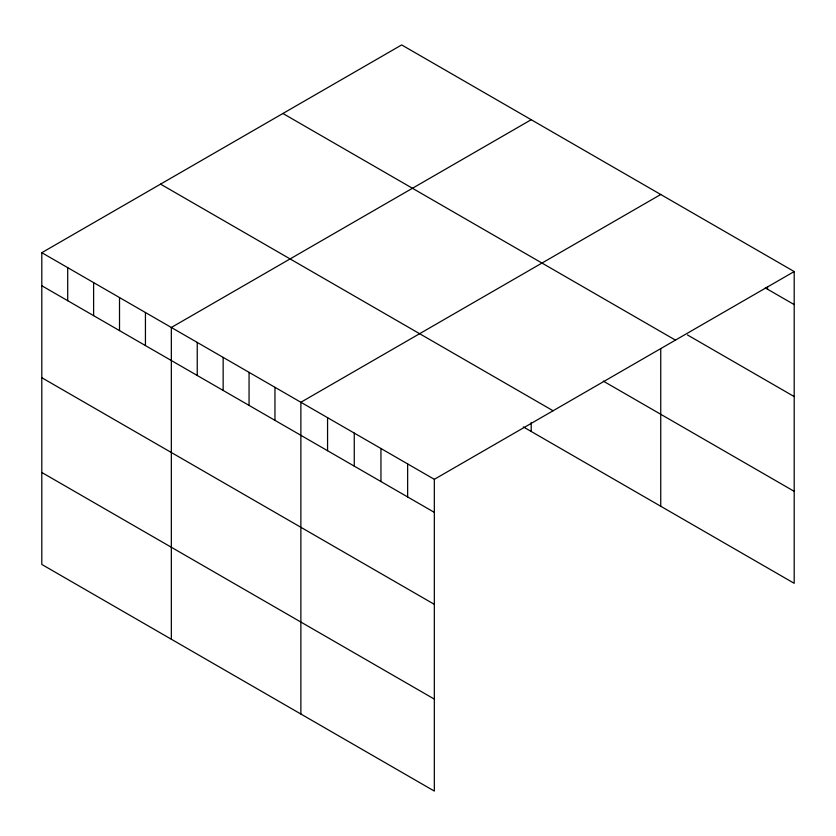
<?xml version="1.0" encoding="UTF-8"?>
<svg xmlns="http://www.w3.org/2000/svg" width="836" height="836" viewBox="0 0 836 836"><rect width="100%" height="100%" fill="white"/><g stroke="black" fill="none" stroke-linecap="round" stroke-linejoin="round"><path stroke-width="1.25" d="M41.8 252.691L434.333 479.321L434.333 791.075L41.8 564.446L41.8 252.691L401.667 44.925L794.2 271.554L794.2 583.309L523.315 426.914M531.205 119.715L171.338 327.482L171.338 639.237M660.743 194.495L300.876 402.262L300.876 714.017M434.333 479.321L794.2 271.554M765.285 287.908L794.2 304.597M687.432 334.933L794.2 396.577M282.913 113.487L675.446 340.116M603.289 381.111L794.2 491.338M160.554 184.129L553.087 410.758M41.8 285.745L434.333 512.363M41.8 377.715L434.333 604.344M41.8 472.476L434.333 699.105M767.511 286.644L767.511 289.193M660.743 348.581L660.743 506.25M531.205 422.525L531.205 431.47M407.644 463.907L407.644 496.96M380.955 448.493L380.955 481.546M354.255 433.09L354.255 466.133M327.566 417.676L327.566 450.729M274.96 387.308L274.96 420.362M249.055 372.354L249.055 405.397M223.149 357.39L223.149 390.443M197.244 342.436L197.244 375.489M145.433 312.518L145.433 345.571M119.517 297.564L119.517 330.617M93.611 282.61L93.611 315.653M67.706 267.645L67.706 300.699"/></g></svg>
